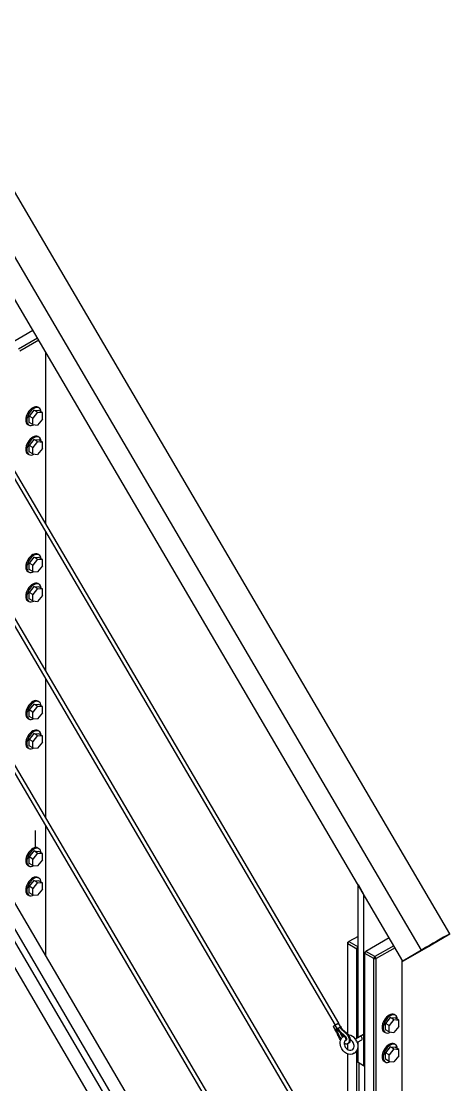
# Model space of a CAD drawing. Extents: x 0 to 321, y 0 to 723.
# Drawn here: x 213.8 to 320.9, y 193.3 to 459.2 of the extents above; entities that cross this region are included whole.
import ezdxf

# ---------------------------------------------------------------- set-up
doc = ezdxf.new("R2010")
doc.units = 0
doc.layers.get('0').update_dxf_attribs({"linetype": 'CONTINUOUS'})

msp = doc.modelspace()

# ---------------------------------------------------------------- linework, layer by layer
at = {"color": 0}
for p, q in [((320.905, 231.089), (32.4928, 722.704)), ((313.834, 227.005), (25.422, 718.622)), ((309.208, 224.204), (20.796, 715.821)), ((312.593, 67.5626), (99.0466, 431.564)), ((309.764, 65.9296), (96.2173, 429.93)), ((305.522, 63.4792), (98.8522, 415.759)), ((308.35, 65.1122), (101.681, 417.393)), ((216.695, 381.9), (210.855, 378.527)), ((217.84, 379.949), (213.118, 377.222)), ((218.126, 379.458), (213.4, 376.731)), ((219.906, 333.515), (219.906, 376.428)), ((216.936, 362.006), (215.735, 360.507)), ((216.936, 362.006), (218.138, 361.897)), ((217.842, 361.481), (216.936, 362.006)), ((218.186, 362.567), (217.904, 362.73)), ((219.043, 361.375), (218.138, 361.897)), ((215.735, 358.906), (215.735, 360.507)), ((216.639, 359.985), (215.735, 360.507)), ((217.842, 361.481), (216.639, 359.985)), ((216.639, 358.383), (216.639, 359.985)), ((217.842, 361.481), (219.043, 361.375)), ((219.043, 359.77), (217.842, 358.278)), ((219.043, 359.77), (219.043, 361.375)), ((215.687, 358.235), (215.404, 358.401)), ((216.639, 358.383), (215.735, 358.906)), ((216.639, 358.383), (217.842, 358.278)), ((216.936, 354.655), (215.735, 353.162)), ((217.842, 354.132), (216.639, 352.638)), ((216.936, 354.655), (218.138, 354.549)), ((217.842, 354.132), (216.936, 354.655)), ((217.842, 354.132), (219.043, 354.027)), ((218.186, 355.219), (217.904, 355.381)), ((219.043, 354.027), (218.138, 354.549)), ((219.043, 352.424), (219.043, 354.027)), ((215.687, 350.889), (215.404, 351.051)), ((215.735, 351.558), (215.735, 353.162)), ((216.639, 352.638), (215.735, 353.162)), ((216.639, 351.035), (215.735, 351.558)), ((216.639, 351.035), (216.639, 352.638)), ((216.639, 351.035), (217.842, 350.929)), ((219.043, 352.424), (217.842, 350.929)), ((209.176, 349.829), (292.26, 208.209)), ((210.039, 350.334), (293.122, 208.715)), ((219.906, 296.773), (219.906, 331.539)), ((216.936, 325.263), (215.735, 323.767)), ((217.842, 324.74), (216.639, 323.244)), ((216.936, 325.263), (218.138, 325.155)), ((217.842, 324.74), (216.936, 325.263)), ((217.842, 324.74), (219.043, 324.633)), ((218.186, 325.825), (217.904, 325.987)), ((219.043, 324.633), (218.138, 325.155)), ((219.043, 323.03), (219.043, 324.633)), ((215.735, 322.163), (215.735, 323.767)), ((216.639, 323.244), (215.735, 323.767)), ((216.639, 321.641), (215.735, 322.163)), ((216.639, 321.641), (216.639, 323.244)), ((219.043, 323.03), (217.842, 321.534)), ((215.687, 321.495), (215.404, 321.657)), ((216.639, 321.641), (217.842, 321.534)), ((216.936, 317.913), (215.735, 316.418)), ((215.735, 314.816), (215.735, 316.418)), ((216.639, 315.896), (215.735, 316.418)), ((217.842, 317.391), (216.639, 315.896)), ((216.936, 317.913), (218.138, 317.806)), ((217.842, 317.391), (216.936, 317.913)), ((217.842, 317.391), (219.043, 317.284)), ((218.186, 318.476), (217.904, 318.639)), ((219.043, 317.284), (218.138, 317.806)), ((219.043, 315.681), (219.043, 317.284)), ((215.687, 314.146), (215.404, 314.308)), ((216.639, 314.293), (215.735, 314.816)), ((216.639, 314.293), (216.639, 315.896)), ((216.639, 314.293), (217.842, 314.186)), ((219.043, 315.681), (217.842, 314.186)), ((209.176, 313.086), (292.26, 171.467)), ((210.039, 313.592), (293.122, 171.972)), ((219.906, 260.032), (219.906, 294.797)), ((216.936, 288.52), (215.735, 287.025)), ((217.842, 287.998), (216.639, 286.502)), ((216.936, 288.52), (218.138, 288.412)), ((217.842, 287.998), (216.936, 288.52)), ((217.842, 287.998), (219.043, 287.89)), ((218.186, 289.082), (217.904, 289.245)), ((219.043, 287.89), (218.138, 288.412)), ((219.043, 286.287), (219.043, 287.89)), ((215.687, 284.752), (215.404, 284.915)), ((215.735, 285.422), (215.735, 287.025)), ((216.639, 286.502), (215.735, 287.025)), ((216.639, 284.898), (215.735, 285.422)), ((216.639, 284.898), (216.639, 286.502)), ((216.639, 284.898), (217.842, 284.792)), ((219.043, 286.287), (217.842, 284.792)), ((218.186, 281.733), (217.904, 281.897)), ((216.936, 281.171), (215.735, 279.676)), ((215.735, 278.073), (215.735, 279.676)), ((216.639, 279.153), (215.735, 279.676)), ((217.842, 280.648), (216.639, 279.153)), ((216.936, 281.171), (218.138, 281.063)), ((217.842, 280.648), (216.936, 281.171)), ((217.842, 280.648), (219.043, 280.541)), ((219.043, 280.541), (218.138, 281.063)), ((219.043, 278.938), (219.043, 280.541)), ((210.039, 276.85), (293.122, 135.23)), ((215.687, 277.403), (215.404, 277.567)), ((216.639, 277.551), (215.735, 278.073)), ((216.639, 277.551), (216.639, 279.153)), ((216.639, 277.551), (217.842, 277.443)), ((219.043, 278.938), (217.842, 277.443)), ((209.176, 276.344), (292.26, 134.724)), ((219.906, 225.552), (219.906, 258.054)), ((217.361, 252.616), (217.361, 256.871)), ((216.936, 251.777), (215.735, 250.282)), ((215.735, 248.679), (215.735, 250.282)), ((216.639, 249.76), (215.735, 250.282)), ((217.842, 251.255), (216.639, 249.76)), ((216.936, 251.777), (218.138, 251.67)), ((217.842, 251.255), (216.936, 251.777)), ((217.842, 251.255), (219.043, 251.147)), ((218.186, 252.339), (217.904, 252.504)), ((219.043, 251.147), (218.138, 251.67)), ((219.043, 249.545), (219.043, 251.147)), ((215.687, 248.01), (215.404, 248.172)), ((216.639, 248.157), (215.735, 248.679)), ((216.639, 248.157), (216.639, 249.76)), ((216.639, 248.157), (217.842, 248.05)), ((219.043, 249.545), (217.842, 248.05)), ((218.186, 244.992), (217.904, 245.154)), ((216.936, 244.429), (215.735, 242.933)), ((215.735, 241.33), (215.735, 242.933)), ((216.639, 242.411), (215.735, 242.933)), ((217.842, 243.906), (216.639, 242.411)), ((216.639, 240.808), (216.639, 242.411)), ((216.936, 244.429), (218.138, 244.322)), ((217.842, 243.906), (216.936, 244.429)), ((217.842, 243.906), (219.043, 243.798)), ((219.043, 242.196), (217.842, 240.701)), ((219.043, 243.798), (218.138, 244.322)), ((219.043, 242.196), (219.043, 243.798)), ((297.971, 243.36), (299.384, 240.95)), ((297.971, 205.191), (297.971, 243.36)), ((215.687, 240.661), (215.404, 240.824)), ((216.639, 240.808), (215.735, 241.33)), ((216.639, 240.808), (217.842, 240.701)), ((299.384, 240.95), (299.384, 198.082)), ((299.384, 240.95), (299.384, 240.95)), ((295.425, 228.946), (295.708, 229.11)), ((295.425, 228.619), (295.708, 229.11)), ((295.425, 228.619), (295.425, 228.946)), ((297.971, 230.415), (295.708, 229.11)), ((295.708, 229.11), (297.971, 227.802)), ((305.791, 230.032), (299.951, 226.66)), ((316.279, 228.287), (320.905, 231.089)), ((295.425, 205.982), (295.425, 228.619)), ((295.425, 228.619), (297.688, 227.313)), ((297.688, 227.313), (297.971, 227.802)), ((297.688, 205.029), (297.688, 227.313)), ((297.688, 227.313), (297.971, 227.313)), ((299.668, 226.169), (299.951, 226.66)), ((299.668, 226.496), (299.951, 226.66)), ((299.668, 226.169), (299.668, 226.496)), ((301.931, 224.863), (299.668, 226.169)), ((299.668, 89.5918), (299.668, 226.169)), ((302.213, 225.353), (299.951, 226.66)), ((306.936, 228.079), (302.213, 225.353)), ((307.221, 227.591), (302.496, 224.863)), ((313.834, 227.005), (309.208, 224.204)), ((310.509, 224.972), (316.166, 228.238)), ((315.572, 227.878), (315.565, 227.892)), ((315.572, 227.878), (316.279, 228.287)), ((316.166, 228.238), (315.572, 227.878)), ((301.931, 224.863), (302.213, 225.353)), ((301.931, 224.863), (302.496, 224.863)), ((301.931, 85.7345), (301.931, 224.863)), ((302.496, 224.863), (302.213, 225.353)), ((302.496, 84.7714), (302.496, 224.863)), ((309.002, 73.6822), (309.002, 224.557)), ((309.208, 224.204), (309.915, 224.612)), ((309.915, 224.612), (310.509, 224.972)), ((306.032, 210.136), (304.829, 208.641)), ((306.032, 210.136), (307.233, 210.029)), ((306.936, 209.613), (306.032, 210.136)), ((307.282, 210.698), (306.998, 210.862)), ((291.765, 207.91), (292.272, 207.047)), ((292.766, 207.347), (292.26, 208.209)), ((293.628, 207.852), (293.122, 208.715)), ((304.829, 207.038), (304.829, 208.641)), ((305.734, 208.118), (304.829, 208.641)), ((306.936, 209.613), (305.734, 208.118)), ((305.734, 206.515), (305.734, 208.118)), ((306.936, 209.613), (308.139, 209.506)), ((308.139, 207.903), (306.936, 206.408)), ((308.139, 209.506), (307.233, 210.029)), ((308.139, 207.903), (308.139, 209.506)), ((297.229, 204.763), (297.233, 204.766)), ((297.308, 204.81), (299.384, 206.008)), ((304.782, 206.368), (304.498, 206.531)), ((305.734, 206.515), (304.829, 207.038)), ((305.734, 206.515), (306.936, 206.408)), ((295.425, 202.106), (295.425, 203.564)), ((297.736, 203.901), (297.732, 203.898)), ((297.812, 203.947), (298.928, 204.589)), ((297.971, 203.302), (297.971, 204.038)), ((297.971, 198.898), (297.971, 202.689)), ((306.032, 202.787), (304.829, 201.293)), ((306.936, 202.266), (305.734, 200.769)), ((306.032, 202.787), (307.233, 202.68)), ((306.936, 202.266), (306.032, 202.787)), ((306.936, 202.266), (308.139, 202.157)), ((307.282, 203.35), (306.998, 203.513)), ((308.139, 202.157), (307.233, 202.68)), ((308.139, 200.556), (308.139, 202.157)), ((295.425, 169.239), (295.425, 201.021)), ((297.688, 168.286), (297.688, 201.847)), ((304.829, 199.689), (304.829, 201.293)), ((305.734, 200.769), (304.829, 201.293)), ((305.734, 199.168), (304.829, 199.689)), ((305.734, 199.168), (305.734, 200.769)), ((308.139, 200.556), (306.936, 199.059)), ((299.384, 198.082), (297.971, 198.898)), ((298.253, 175.711), (298.253, 198.735)), ((299.668, 197.919), (299.384, 198.082)), ((304.782, 199.02), (304.498, 199.183)), ((305.734, 199.168), (306.936, 199.059))]:
    msp.add_line(p, q, dxfattribs=at)
for points in [[(217.904, 362.73), (217.213, 363.128), (216.094, 362.483), (215.404, 361.287)], [(218.186, 362.567), (217.496, 362.966), (216.377, 362.32), (215.687, 361.124)], [(218.037, 362.634), (217.995, 362.67), (217.951, 362.701), (217.904, 362.73)], [(218.699, 361.573), (218.667, 362.042), (218.485, 362.395), (218.186, 362.567)], [(215.404, 361.287), (214.714, 360.091), (214.714, 358.8), (215.404, 358.401)], [(215.687, 361.124), (214.996, 359.929), (214.996, 358.637), (215.687, 358.235)], [(215.404, 358.401), (215.451, 358.373), (215.5, 358.352), (215.553, 358.334)], [(215.687, 358.235), (216.017, 358.045), (216.464, 358.091), (216.931, 358.359)], [(215.404, 353.938), (214.714, 352.742), (214.714, 351.449), (215.404, 351.051)], [(215.687, 353.776), (214.996, 352.58), (214.996, 351.287), (215.687, 350.889)], [(217.904, 355.381), (217.213, 355.78), (216.094, 355.134), (215.404, 353.938)], [(218.186, 355.219), (217.496, 355.618), (216.377, 354.969), (215.687, 353.776)], [(218.037, 355.286), (217.995, 355.321), (217.951, 355.353), (217.904, 355.381)], [(218.699, 354.224), (218.667, 354.693), (218.485, 355.046), (218.186, 355.219)], [(215.404, 351.051), (215.451, 351.023), (215.5, 351.002), (215.553, 350.984)], [(215.687, 350.889), (216.017, 350.697), (216.464, 350.741), (216.931, 351.01)], [(215.404, 324.545), (214.714, 323.348), (214.714, 322.056), (215.404, 321.657)], [(217.904, 325.987), (217.213, 326.387), (216.094, 325.741), (215.404, 324.545)], [(218.186, 325.825), (217.496, 326.223), (216.377, 325.577), (215.687, 324.381)], [(218.037, 325.892), (217.995, 325.928), (217.951, 325.96), (217.904, 325.987)], [(218.699, 324.831), (218.667, 325.3), (218.485, 325.652), (218.186, 325.825)], [(215.687, 324.381), (214.996, 323.186), (214.996, 321.893), (215.687, 321.495)], [(215.404, 321.657), (215.451, 321.63), (215.5, 321.608), (215.553, 321.59)], [(215.687, 321.495), (216.017, 321.303), (216.464, 321.347), (216.931, 321.615)], [(215.404, 317.196), (214.714, 316.001), (214.714, 314.708), (215.404, 314.308)], [(215.687, 317.033), (214.996, 315.837), (214.996, 314.544), (215.687, 314.146)], [(217.904, 318.639), (217.213, 319.038), (216.094, 318.391), (215.404, 317.196)], [(218.186, 318.476), (217.496, 318.874), (216.377, 318.229), (215.687, 317.033)], [(218.037, 318.543), (217.995, 318.581), (217.951, 318.612), (217.904, 318.639)], [(218.699, 317.482), (218.667, 317.95), (218.485, 318.303), (218.186, 318.476)], [(215.404, 314.308), (215.451, 314.282), (215.5, 314.259), (215.553, 314.241)], [(215.687, 314.146), (216.017, 313.956), (216.464, 313.998), (216.931, 314.267)], [(215.404, 287.802), (214.714, 286.606), (214.714, 285.313), (215.404, 284.915)], [(215.687, 287.639), (214.996, 286.443), (214.996, 285.151), (215.687, 284.752)], [(217.904, 289.245), (217.213, 289.644), (216.094, 288.998), (215.404, 287.802)], [(218.186, 289.082), (217.496, 289.48), (216.377, 288.834), (215.687, 287.639)], [(218.037, 289.15), (217.995, 289.187), (217.951, 289.219), (217.904, 289.245)], [(218.699, 288.089), (218.667, 288.557), (218.485, 288.91), (218.186, 289.082)], [(215.404, 284.915), (215.451, 284.887), (215.5, 284.865), (215.553, 284.847)], [(215.687, 284.752), (216.017, 284.561), (216.464, 284.605), (216.931, 284.874)], [(217.904, 281.897), (217.213, 282.295), (216.094, 281.649), (215.404, 280.454)], [(218.186, 281.733), (217.496, 282.133), (216.377, 281.486), (215.687, 280.29)], [(218.037, 281.802), (217.995, 281.838), (217.951, 281.869), (217.904, 281.897)], [(215.404, 280.454), (214.714, 279.258), (214.714, 277.966), (215.404, 277.567)], [(215.687, 280.29), (214.996, 279.094), (214.996, 277.802), (215.687, 277.403)], [(218.699, 280.741), (218.667, 281.208), (218.485, 281.561), (218.186, 281.733)], [(215.404, 277.567), (215.451, 277.54), (215.5, 277.516), (215.553, 277.5)], [(215.687, 277.403), (216.017, 277.213), (216.464, 277.256), (216.931, 277.525)], [(217.904, 252.504), (217.213, 252.902), (216.094, 252.256), (215.404, 251.059)], [(218.186, 252.339), (217.496, 252.738), (216.377, 252.091), (215.687, 250.897)], [(215.404, 251.059), (214.714, 249.864), (214.714, 248.572), (215.404, 248.172)], [(215.687, 250.897), (214.996, 249.701), (214.996, 248.408), (215.687, 248.01)], [(218.037, 252.407), (217.995, 252.444), (217.951, 252.476), (217.904, 252.504)], [(218.699, 251.346), (218.667, 251.815), (218.485, 252.167), (218.186, 252.339)], [(215.404, 248.172), (215.451, 248.146), (215.5, 248.123), (215.553, 248.105)], [(215.687, 248.01), (216.017, 247.819), (216.464, 247.862), (216.931, 248.131)], [(217.904, 245.154), (217.213, 245.553), (216.094, 244.906), (215.404, 243.712)], [(218.186, 244.992), (217.496, 245.39), (216.377, 244.744), (215.687, 243.548)], [(218.037, 245.059), (217.995, 245.095), (217.951, 245.127), (217.904, 245.154)], [(218.699, 243.998), (218.667, 244.467), (218.485, 244.818), (218.186, 244.992)], [(215.404, 243.712), (214.714, 242.515), (214.714, 241.223), (215.404, 240.824)], [(215.687, 243.548), (214.996, 242.353), (214.996, 241.06), (215.687, 240.661)], [(215.404, 240.824), (215.451, 240.797), (215.5, 240.775), (215.553, 240.757)], [(215.687, 240.661), (216.017, 240.47), (216.464, 240.514), (216.931, 240.782)], [(320.905, 231.089), (318.973, 229.984), (316.617, 228.623), (313.834, 227.005)], [(306.998, 210.862), (306.309, 211.26), (305.19, 210.614), (304.498, 209.418)], [(307.282, 210.698), (306.591, 211.098), (305.471, 210.451), (304.782, 209.255)], [(307.133, 210.767), (307.09, 210.803), (307.046, 210.834), (306.998, 210.862)], [(307.794, 209.706), (307.763, 210.173), (307.581, 210.526), (307.282, 210.698)], [(291.765, 207.91), (291.767, 207.909), (291.835, 207.947), (291.95, 208.014)], [(291.914, 208.001), (291.82, 207.945), (291.765, 207.911), (291.765, 207.91)], [(292.261, 208.206), (292.137, 208.133), (292.009, 208.058), (291.914, 208.001)], [(292.688, 208.467), (292.45, 208.326), (292.258, 208.211), (292.26, 208.209)], [(292.26, 208.209), (292.258, 208.211), (292.348, 208.264), (292.49, 208.35)], [(292.443, 208.312), (292.33, 208.246), (292.261, 208.208), (292.26, 208.209)], [(292.26, 208.209), (292.261, 208.208), (292.33, 208.246), (292.443, 208.312)], [(292.49, 208.35), (292.633, 208.434), (292.806, 208.536), (292.938, 208.612)], [(292.95, 207.45), (292.818, 207.373), (292.646, 207.272), (292.503, 207.187)], [(293.122, 208.715), (293.121, 208.718), (292.927, 208.606), (292.688, 208.467)], [(292.766, 207.347), (292.764, 207.348), (292.855, 207.403), (292.997, 207.487)], [(292.95, 207.45), (292.837, 207.384), (292.766, 207.344), (292.766, 207.347)], [(292.938, 208.612), (293.052, 208.678), (293.121, 208.716), (293.122, 208.715)], [(293.122, 208.715), (293.122, 208.714), (293.055, 208.672), (292.942, 208.605)], [(292.95, 207.45), (293.212, 207), (293.371, 206.695), (293.482, 206.452)], [(293.744, 206.376), (293.497, 206.627), (293.23, 206.972), (292.95, 207.45)], [(292.997, 207.487), (293.136, 207.57), (293.315, 207.675), (293.444, 207.749)], [(293.444, 207.749), (293.558, 207.814), (293.628, 207.853), (293.628, 207.852)], [(293.999, 206.99), (293.843, 207.149), (293.67, 207.366), (293.444, 207.749)], [(293.628, 207.852), (293.63, 207.851), (293.561, 207.809), (293.448, 207.742)], [(293.628, 207.852), (293.773, 207.603), (293.941, 207.355), (294.118, 207.152)], [(304.498, 209.418), (303.809, 208.221), (303.809, 206.93), (304.498, 206.531)], [(304.782, 209.255), (304.092, 208.059), (304.092, 206.768), (304.782, 206.368)], [(292.503, 207.187), (292.359, 207.103), (292.271, 207.049), (292.272, 207.047)], [(292.272, 207.047), (292.272, 207.046), (292.341, 207.085), (292.456, 207.151)], [(292.734, 206.188), (292.602, 206.471), (292.439, 206.761), (292.272, 207.047)], [(292.456, 207.151), (292.698, 206.736), (292.826, 206.486), (292.909, 206.305)], [(292.926, 205.736), (292.862, 205.886), (292.804, 206.035), (292.734, 206.188)], [(293.773, 206.091), (293.388, 206.411), (293.047, 206.863), (292.766, 207.347)], [(292.909, 206.305), (292.993, 206.124), (293.04, 205.992), (293.128, 205.787)], [(293.136, 205.28), (293.059, 205.431), (292.989, 205.583), (292.926, 205.736)], [(293.128, 205.787), (293.274, 205.452), (293.479, 205.055), (293.737, 204.678)], [(293.642, 204.451), (293.45, 204.714), (293.283, 204.99), (293.136, 205.28)], [(293.482, 206.452), (293.595, 206.207), (293.653, 206.043), (293.715, 205.901)], [(293.631, 204.424), (293.781, 204.87), (294.075, 205.241), (294.455, 205.471)], [(293.715, 205.901), (293.806, 205.692), (293.945, 205.423), (294.095, 205.186)], [(294.364, 205.847), (294.204, 205.971), (293.989, 206.124), (293.744, 206.376)], [(294.419, 205.574), (294.215, 205.756), (293.998, 205.902), (293.773, 206.091)], [(293.908, 205.981), (294.007, 205.762), (294.127, 205.534), (294.255, 205.33)], [(294.48, 206.586), (294.298, 206.724), (294.153, 206.831), (293.999, 206.99)], [(294.118, 207.152), (294.295, 206.947), (294.481, 206.799), (294.676, 206.652)], [(294.783, 205.492), (294.669, 205.605), (294.53, 205.722), (294.364, 205.847)], [(294.837, 205.1), (294.723, 205.291), (294.572, 205.439), (294.419, 205.574)], [(295.019, 206.127), (294.841, 206.298), (294.662, 206.451), (294.48, 206.586)], [(294.676, 206.652), (294.969, 206.429), (295.275, 206.183), (295.53, 205.855)], [(295.024, 205.2), (294.976, 205.284), (294.896, 205.382), (294.783, 205.492)], [(295.001, 204.65), (294.982, 204.78), (294.925, 204.95), (294.837, 205.1)], [(295.518, 205.499), (295.37, 205.751), (295.194, 205.955), (295.019, 206.127)], [(295.144, 204.639), (295.181, 204.771), (295.126, 205.03), (295.024, 205.2)], [(295.829, 204.041), (295.926, 204.446), (295.808, 204.996), (295.518, 205.499)], [(295.53, 205.855), (295.786, 205.529), (295.953, 205.116), (295.997, 204.741)], [(295.764, 205.715), (295.716, 205.723), (295.668, 205.729), (295.618, 205.733)], [(297.364, 204.741), (296.951, 205.266), (296.359, 205.625), (295.764, 205.715)], [(295.997, 204.741), (296.026, 204.49), (296.001, 204.25), (295.913, 204.052)], [(297.233, 204.766), (297.285, 204.796), (297.332, 204.78), (297.364, 204.741)], [(297.364, 204.741), (297.432, 204.652), (297.44, 204.475), (297.411, 204.298)], [(298.709, 205.412), (298.606, 205.481), (298.501, 205.499), (298.428, 205.456)], [(298.935, 205.153), (298.877, 205.259), (298.795, 205.354), (298.709, 205.412)], [(298.928, 204.589), (298.996, 204.628), (299.034, 204.716), (299.031, 204.829)], [(299.031, 204.829), (299.03, 204.929), (298.994, 205.046), (298.935, 205.153)], [(304.498, 206.531), (304.545, 206.504), (304.596, 206.481), (304.648, 206.465)], [(304.782, 206.368), (305.112, 206.177), (305.559, 206.221), (306.027, 206.489)], [(293.671, 202.765), (293.473, 203.319), (293.459, 203.918), (293.631, 204.424)], [(295.053, 201.17), (294.433, 201.477), (293.911, 202.078), (293.671, 202.765)], [(294.516, 203.79), (294.488, 203.463), (294.579, 203.073), (294.783, 202.744)], [(295.028, 203.487), (294.855, 203.494), (294.682, 203.543), (294.512, 203.637)], [(294.974, 204.617), (294.736, 204.473), (294.55, 204.192), (294.516, 203.79)], [(294.518, 203.819), (294.684, 203.693), (294.856, 203.598), (295.026, 203.556)], [(294.783, 202.744), (295.031, 202.328), (295.443, 202.032), (295.808, 201.953)], [(294.79, 204.466), (294.872, 204.432), (294.955, 204.435), (295.024, 204.475)], [(294.903, 204.568), (294.936, 204.544), (294.966, 204.526), (294.992, 204.513)], [(295.152, 204.696), (295.089, 204.676), (295.031, 204.65), (294.974, 204.617)], [(294.992, 204.513), (294.998, 204.511), (295.002, 204.508), (295.008, 204.505)], [(295.024, 204.475), (295.008, 204.465), (294.995, 204.45), (294.997, 204.45)], [(294.997, 204.45), (294.997, 204.448), (294.998, 204.454), (295.002, 204.468)], [(295.002, 204.468), (295.009, 204.493), (295.013, 204.563), (295.001, 204.65)], [(295.024, 204.475), (295.083, 204.508), (295.126, 204.57), (295.144, 204.639)], [(295.026, 203.556), (295.221, 203.509), (295.386, 203.527), (295.524, 203.608)], [(295.524, 203.608), (295.374, 203.522), (295.209, 203.481), (295.028, 203.487)], [(295.913, 204.052), (295.832, 203.861), (295.695, 203.706), (295.524, 203.608)], [(295.524, 203.608), (295.668, 203.691), (295.775, 203.835), (295.829, 204.041)], [(295.917, 204.639), (295.888, 204.65), (295.859, 204.661), (295.83, 204.672)], [(296.733, 203.896), (296.534, 204.238), (296.224, 204.511), (295.917, 204.639)], [(296.518, 202.044), (296.758, 202.183), (296.946, 202.46), (296.984, 202.862)], [(296.984, 202.862), (297.014, 203.182), (296.929, 203.567), (296.733, 203.896)], [(297.046, 201.194), (297.468, 201.447), (297.783, 201.88), (297.914, 202.394)], [(297.779, 204.034), (297.732, 204.14), (297.58, 204.235), (297.411, 204.298)], [(297.736, 203.901), (297.79, 203.933), (297.799, 203.984), (297.779, 204.034)], [(297.914, 202.394), (298.049, 202.905), (298.001, 203.498), (297.779, 204.034)], [(306.998, 203.513), (306.309, 203.913), (305.19, 203.265), (304.498, 202.07)], [(307.282, 203.35), (306.591, 203.749), (305.471, 203.102), (304.782, 201.906)], [(307.133, 203.418), (307.09, 203.454), (307.046, 203.487), (306.998, 203.513)], [(307.794, 202.357), (307.763, 202.825), (307.581, 203.177), (307.282, 203.35)], [(297.046, 201.194), (296.478, 200.845), (295.717, 200.834), (295.053, 201.17)], [(295.808, 201.953), (296.088, 201.891), (296.329, 201.934), (296.518, 202.044)], [(304.498, 202.07), (303.809, 200.874), (303.809, 199.581), (304.498, 199.183)], [(304.782, 201.906), (304.092, 200.711), (304.092, 199.419), (304.782, 199.02)], [(304.498, 199.183), (304.545, 199.157), (304.596, 199.134), (304.648, 199.116)], [(304.782, 199.02), (305.112, 198.829), (305.559, 198.871), (306.027, 199.142)]]:
    msp.add_open_spline(points, degree=3, dxfattribs=at)

doc.saveas('drawing.dxf')
